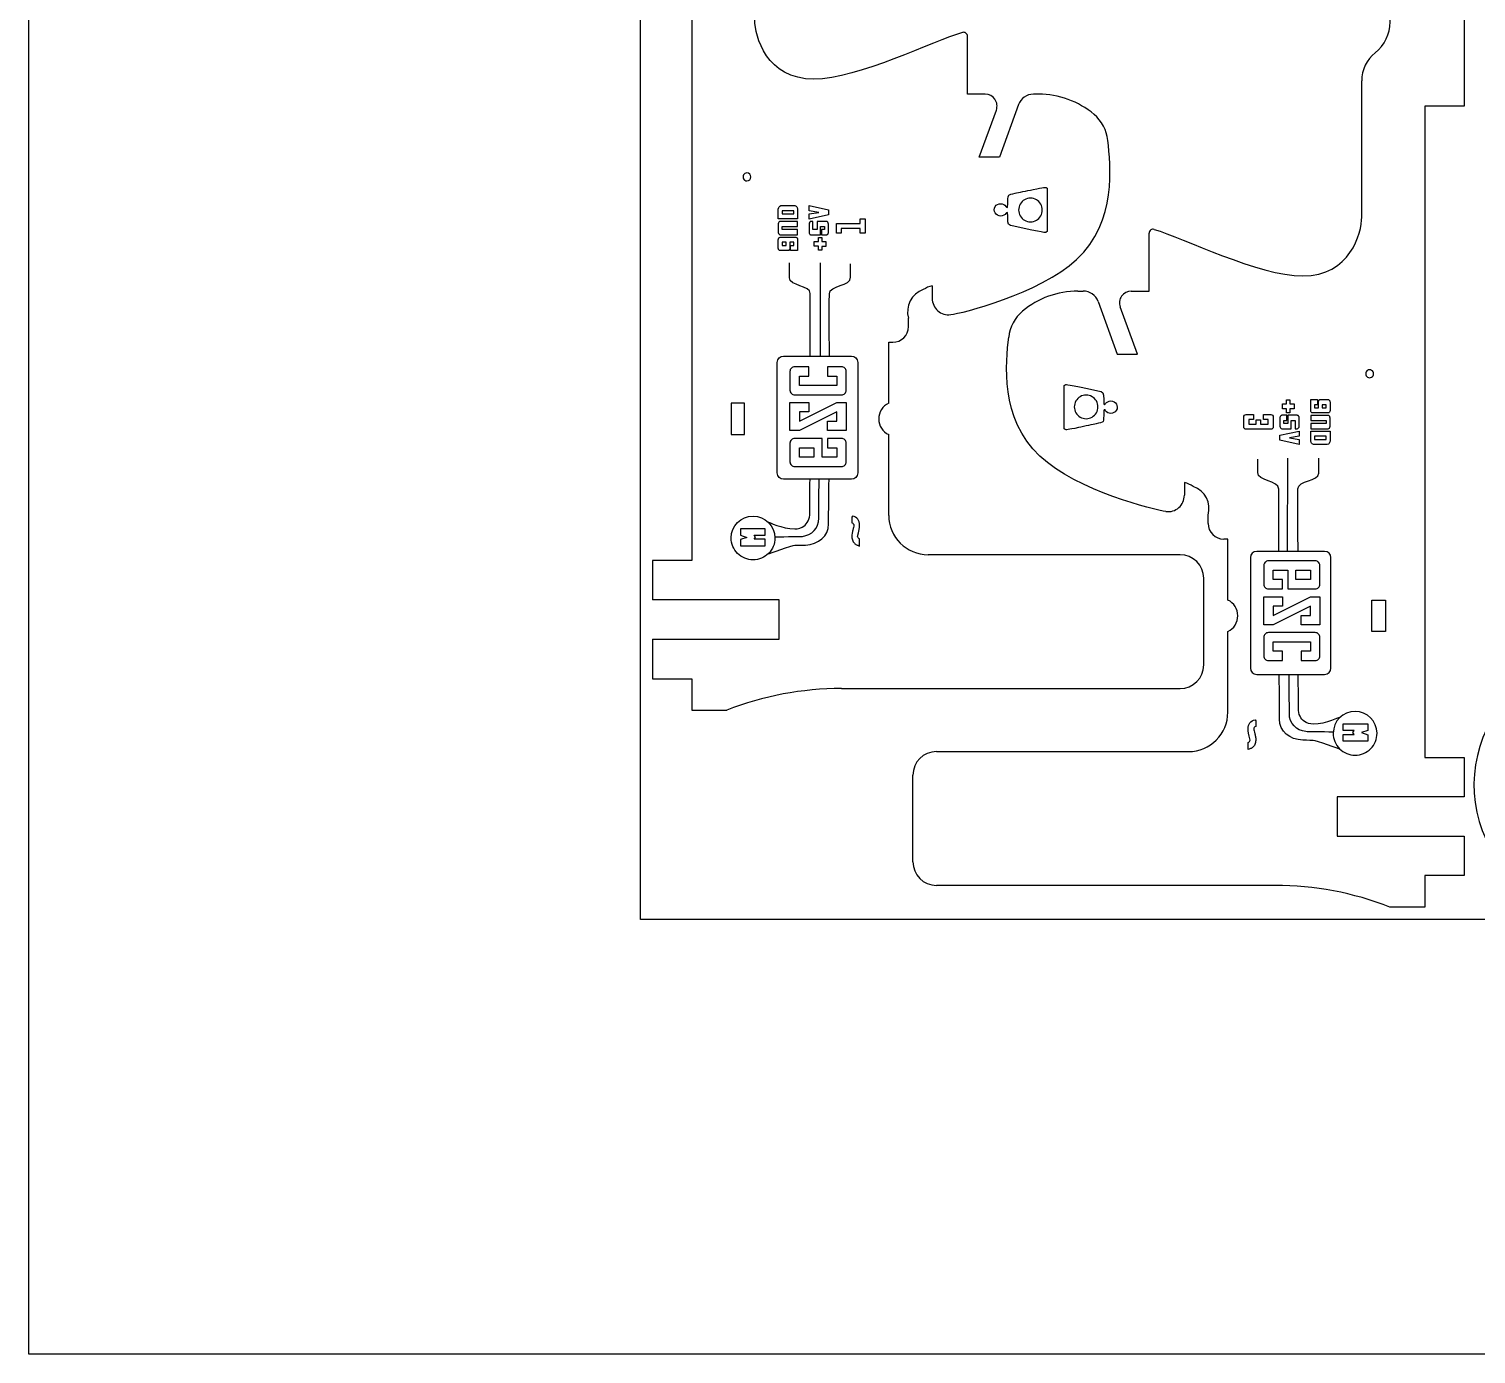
# Model space of a CAD drawing. Extents: x 88 to 1548, y 169 to 1230.
# Drawn here: x 88.1 to 576.4, y 168.7 to 616 of the extents above; entities that cross this region are included whole.
import ezdxf

# ---------------------------------------------------------------- set-up
doc = ezdxf.new("R2010")
doc.units = 0
doc.layers.add('corte', color=7, linetype='CONTINUOUS')
doc.layers.add('Grabado', color=7, linetype='CONTINUOUS')

msp = doc.modelspace()

# ---------------------------------------------------------------- linework, layer by layer
at = {"layer": 'corte', "color": 1}
for points in [[(311.787967, 656.441175), (311.787967, 436.5612)], [(547.418587, 618.40257), (547.418587, 632.50641), (559.1115, 632.50641), (559.1115, 629.848927), (572.398905, 629.848927), (572.398905, 589.986727), (559.1115, 589.986727), (559.1115, 370.106805), (572.398905, 370.106805)], [(404.799795, 593.990325), (404.799795, 613.561875)], [(537.851655, 552.541702), (537.851655, 598.518)], [(410.799795, 593.990325), (404.799795, 593.990325)], [(428.812245, 593.990325), (427.03677, 593.990325)], [(408.75477, 572.730525), (414.545595, 588.6408)], [(422.042295, 590.493225), (415.57722, 572.730525)], [(415.57722, 572.730525), (408.75477, 572.730525)], [(460.099672, 527.535937), (466.099672, 527.535937), (466.099672, 547.107457)], [(392.912295, 529.33755), (392.912295, 525.051)], [(442.087222, 527.535937), (443.862697, 527.535937)], [(448.857172, 524.0388), (455.322248, 506.2761), (462.144697, 506.2761), (456.353873, 522.186352)], [(384.90852, 515.56995), (384.90852, 518.357325)], [(378.22497, 510.255), (379.59357, 510.255)], [(378.22497, 489.71085), (378.22497, 510.255)], [(378.22497, 451.8417), (378.22497, 479.080875)], [(477.987173, 462.883155), (477.987173, 458.596605)], [(485.990948, 449.11551), (485.990948, 451.902937)], [(492.674497, 423.25641), (492.674497, 443.800545), (491.305898, 443.800545)], [(311.787967, 436.5612), (298.500563, 436.5612)], [(298.500563, 436.5612), (298.500563, 423.2742)], [(476.55177, 438.554325), (391.512345, 438.554325)], [(484.524195, 401.3496), (484.524195, 430.5819)], [(298.500563, 409.98675), (341.286, 409.98675), (341.286, 423.2742), (298.500563, 423.2742)], [(541.30638, 412.626487), (541.30638, 423.25641)], [(541.30638, 423.25641), (545.824095, 423.25641)], [(545.824095, 423.25641), (545.824095, 412.626487)], [(492.674497, 385.387312), (492.674497, 412.626487)], [(545.824095, 412.626487), (541.30638, 412.626487)], [(298.500563, 409.98675), (298.500563, 396.699)], [(298.500563, 396.699), (311.787967, 396.699)], [(311.787967, 396.699), (311.787967, 386.0691)], [(362.28012, 393.377175), (476.55177, 393.377175)], [(311.787967, 386.0691), (323.546692, 386.0691)], [(394.347697, 372.099915), (479.387122, 372.099915)], [(572.398905, 370.106805), (572.398905, 356.8194)], [(386.375272, 334.89519), (386.375272, 364.127475)], [(572.398905, 356.8194), (529.613468, 356.8194), (529.613468, 343.532002), (572.398905, 343.532002), (572.398905, 330.244597), (559.1115, 330.244597), (559.1115, 319.614682), (547.352775, 319.614682)], [(508.619348, 326.92275), (394.347697, 326.92275)]]:
    msp.add_lwpolyline(points, dxfattribs=at)
for points in [[(330.39033, 567.415575)], [(426.059595, 558.886875)], [(540.509137, 498.303652)], [(325.075373, 479.080875), (329.593088, 479.080875), (329.593088, 489.71085), (325.075373, 489.71085)], [(444.839872, 484.459995)]]:
    msp.add_lwpolyline(points, close=True, dxfattribs=at)
for points in [[(352.943723, 599.08965), (337.001318, 599.0364), (333.047813, 613.593075), (333.047813, 618.99615)], [(542.423355, 608.02014), (545.580317, 610.541519), (547.418586, 614.362302), (547.418587, 618.40257)], [(403.103745, 614.838825), (393.41952, 612.0531), (367.903395, 599.139375), (352.943723, 599.08965)], [(404.270265, 614.623376), (403.936841, 614.87441), (403.504842, 614.954197), (403.103745, 614.838825)], [(404.799795, 613.561875), (404.799791, 613.979235), (404.60369, 614.372342), (404.270265, 614.623376)], [(542.423355, 608.02014), (539.534062, 605.712539), (537.851655, 602.215706), (537.851655, 598.518)], [(414.065064, 592.290515), (413.319101, 593.355855), (412.100338, 593.99031), (410.799795, 593.990325)], [(414.545595, 588.6408), (414.990386, 589.862918), (414.811028, 591.225175), (414.065064, 592.290515)], [(427.03677, 593.990325), (424.802362, 593.99035), (422.806523, 592.592876), (422.042295, 590.493225)], [(447.506595, 587.19855), (442.271946, 591.597735), (435.64995, 594.003548), (428.812245, 593.990325)], [(452.17257, 578.4147), (451.813075, 581.836301), (450.140444, 584.985084), (447.506595, 587.19855)], [(441.647295, 538.241025), (455.405595, 551.0211), (453.048645, 570.075975), (452.17257, 578.4147)], [(329.236976, 566.752119), (328.998917, 566.340542), (328.998917, 565.833132), (329.236976, 565.421555)], [(330.39033, 567.415575), (329.914866, 567.416704), (329.475035, 567.163696), (329.236976, 566.752119)], [(331.715914, 566.086837), (331.715914, 566.819448), (331.122939, 567.413834), (330.39033, 567.415575)], [(329.236976, 565.421555), (329.475035, 565.009979), (329.914866, 564.75697), (330.39033, 564.7581)], [(330.39033, 564.7581), (331.122939, 564.75984), (331.715914, 565.354226), (331.715914, 566.086837)], [(422.600669, 556.896113), (421.886796, 555.661583), (421.886796, 554.139741), (422.600669, 552.905211)], [(426.059595, 558.886875), (424.633527, 558.889776), (423.314542, 558.130643), (422.600669, 556.896113)], [(429.518521, 556.896113), (428.804648, 558.130643), (427.485663, 558.889776), (426.059595, 558.886875)], [(429.518521, 552.905211), (430.232394, 554.139741), (430.232394, 555.661583), (429.518521, 556.896113)], [(422.600669, 552.905211), (423.314542, 551.670681), (424.633527, 550.911548), (426.059595, 550.91445)], [(426.059595, 550.91445), (427.485663, 550.911548), (428.804648, 551.670681), (429.518521, 552.905211)], [(517.955745, 532.63521), (533.89815, 532.582185), (537.851655, 547.138687), (537.851655, 552.541702)], [(466.629199, 548.168964), (466.295775, 547.917928), (466.099674, 547.524819), (466.099672, 547.107457)], [(467.795723, 548.384415), (467.394624, 548.499788), (466.962624, 548.42), (466.629199, 548.168964)], [(467.795723, 548.384415), (477.479947, 545.598667), (502.996072, 532.684972), (517.955745, 532.63521)], [(399.13587, 519.580875), (402.72897, 520.045875), (428.998545, 526.491675), (441.647295, 538.241025)], [(389.90787, 528.033225), (385.925565, 526.65973), (383.72468, 522.400067), (384.90852, 518.357325)], [(392.912295, 529.33755), (391.836781, 529.098422), (390.816966, 528.655685), (389.90787, 528.033225)], [(442.087222, 527.535937), (435.249514, 527.549152), (428.627517, 525.143329), (423.392872, 520.744132)], [(448.857173, 524.0388), (448.092957, 526.138466), (446.097115, 527.535956), (443.862697, 527.535937)], [(460.099672, 527.535937), (458.799115, 527.53593), (457.580336, 526.901467), (456.834369, 525.836111)], [(392.912295, 525.051), (392.912292, 523.464749), (393.595214, 521.955283), (394.786662, 520.908076)], [(456.834369, 525.836111), (456.088403, 524.770754), (455.909057, 523.408477), (456.353872, 522.186352)], [(394.786662, 520.908076), (395.97811, 519.860869), (397.562736, 519.377306), (399.13587, 519.580875)], [(423.392872, 520.744132), (420.759025, 518.530668), (419.086394, 515.381889), (418.726897, 511.96029)], [(379.59357, 510.255), (382.528933, 510.255005), (384.908514, 512.634586), (384.90852, 515.56995)], [(429.252173, 471.786637), (415.493873, 484.56669), (417.850822, 503.621542), (418.726898, 511.96029)], [(539.358414, 500.296764), (539.121057, 499.88565), (539.121057, 499.379137), (539.358414, 498.968023)], [(540.509137, 500.961135), (540.034424, 500.961135), (539.595771, 500.707878), (539.358414, 500.296764)], [(539.358414, 498.968023), (539.595771, 498.556909), (540.034424, 498.303652), (540.509137, 498.303652)], [(541.659861, 500.296764), (541.422504, 500.707878), (540.983851, 500.961135), (540.509137, 500.961135)], [(540.509137, 498.303652), (540.983851, 498.303652), (541.422504, 498.556909), (541.659861, 498.968023)], [(541.659861, 498.968023), (541.897218, 499.379137), (541.897218, 499.88565), (541.659861, 500.296764)], [(378.22497, 489.71085), (376.177572, 488.732446), (374.874188, 486.665028), (374.874188, 484.395862)], [(441.385666, 490.440031), (440.673053, 489.206331), (440.673053, 487.686098), (441.385666, 486.452398)], [(444.839872, 492.432435), (443.415151, 492.433309), (442.09828, 491.673731), (441.385666, 490.440031)], [(448.294079, 490.440031), (447.581465, 491.673731), (446.264594, 492.433309), (444.839872, 492.432435)], [(448.294079, 486.452398), (449.006692, 487.686098), (449.006692, 489.206331), (448.294079, 490.440031)], [(374.874188, 484.395862), (374.874188, 482.126697), (376.177572, 480.059278), (378.22497, 479.080875)], [(441.385666, 486.452398), (442.09828, 485.218699), (443.415151, 484.459121), (444.839872, 484.459995)], [(444.839872, 484.459995), (446.264594, 484.459121), (447.581465, 485.218699), (448.294079, 486.452398)], [(471.763598, 453.126487), (468.170498, 453.591427), (441.900922, 460.03728), (429.252173, 471.786637)], [(480.991598, 461.57877), (480.082507, 462.201251), (479.06269, 462.644009), (477.987173, 462.883155)], [(485.990948, 451.902937), (487.174746, 455.945658), (484.973869, 460.205276), (480.991598, 461.57877)], [(471.763598, 453.126487), (473.33673, 452.922918), (474.921355, 453.406481), (476.112802, 454.453686)], [(476.112802, 454.453686), (477.30425, 455.500891), (477.987173, 457.010356), (477.987173, 458.596605)], [(378.22497, 451.8417), (378.224984, 444.503291), (384.173936, 438.554339), (391.512345, 438.554325)], [(485.990948, 449.11551), (485.990945, 446.18014), (488.370528, 443.80055), (491.305898, 443.800545)], [(484.524195, 430.5819), (484.524186, 434.984945), (480.954815, 438.554316), (476.55177, 438.554325)], [(496.025224, 417.941448), (496.025224, 420.210592), (494.721865, 422.277994), (492.674497, 423.25641)], [(492.674497, 412.626487), (494.721865, 413.604902), (496.025224, 415.672305), (496.025224, 417.941448)], [(476.55177, 393.377175), (480.954815, 393.377183), (484.524186, 396.946555), (484.524195, 401.3496)], [(362.28012, 393.377175), (349.026281, 393.377177), (335.88933, 390.898547), (323.546692, 386.0691)], [(587.380411, 390.575232), (575.310079, 377.537538), (572.31166, 358.499799), (579.790225, 342.383179)], [(479.387122, 372.099915), (486.72554, 372.099929), (492.674495, 378.048895), (492.674497, 385.387312)], [(394.347697, 372.099915), (389.944646, 372.099906), (386.375273, 368.530526), (386.375272, 364.127475)], [(386.375272, 334.89519), (386.375273, 330.492139), (389.944646, 326.922758), (394.347697, 326.92275)], [(547.352775, 319.614682), (535.010137, 324.444127), (521.873186, 326.922754), (508.619347, 326.92275)]]:
    msp.add_open_spline(points, degree=3, dxfattribs=at)
at = {"layer": 'Grabado', "color": 2}
for points in [[(88.09096, 1229.953241), (1547.94766, 1229.953241), (1547.94766, 168.718616), (88.09096, 168.718616)], [(294.476386, 1112.399637), (1091.43413, 1112.399637), (1091.43413, 315.441893), (294.476386, 315.441893)]]:
    msp.add_lwpolyline(points, close=True, dxfattribs=at)
at = {"layer": 'Grabado', "color": 5}
for points in [[(431.392045, 562.463141), (431.743608, 562.232516), (431.743608, 547.657203), (431.392045, 547.426578)], [(347.484115, 555.164418), (347.484115, 551.883056), (340.961538, 551.883056), (340.961538, 555.244698)], [(341.8747, 556.378623), (346.57096, 556.378623)], [(340.961538, 550.204713), (340.961538, 547.425093), (340.961538, 547.425123)], [(341.613798, 546.552071), (347.484115, 546.552071), (347.484115, 548.308151), (342.26605, 548.308151), (342.26605, 549.341726), (347.484115, 549.341726), (347.484115, 551.067701), (341.613798, 551.067701)], [(351.361608, 550.185146), (351.361608, 547.405526)], [(352.66612, 551.048133), (352.013868, 551.048133)], [(352.013868, 546.532541), (355.21495, 546.532541), (355.21495, 549.322196), (356.579673, 549.322196), (356.579673, 548.278586), (355.536063, 548.278586), (355.536063, 546.532541), (357.231933, 546.532541)], [(357.23194, 551.048133), (354.040893, 551.048133), (354.040893, 548.278548), (352.666128, 548.278548), (352.666128, 551.048133), (352.66612, 551.048133)], [(357.884193, 547.405526), (357.884193, 550.185146)], [(340.96153, 542.094168), (340.96153, 544.873788)], [(341.61379, 545.736776), (346.831855, 545.736776), (346.831863, 545.736776)], [(347.484115, 544.873788), (347.484115, 541.221146), (345.135993, 541.221146), (345.135993, 542.967191), (346.179603, 542.967191), (346.179603, 544.010801), (344.875083, 544.010801), (344.875083, 542.094168)], [(344.222823, 541.221116), (341.61379, 541.221116)], [(355.238564, 505.736538), (355.172264, 537.044403), (355.172264, 537.044403)], [(340.636311, 466.159977), (340.636311, 503.487233)], [(342.74815, 505.596138), (365.656363, 505.596138)], [(367.765268, 503.487233), (367.765268, 466.159977)], [(344.901828, 500.415093), (344.901828, 494.112281)], [(351.229953, 501.996656), (346.47214, 501.996656)], [(362.288703, 501.996656), (357.531828, 501.996656), (357.531828, 498.843843), (360.69214, 498.843843), (360.69214, 495.683531), (348.072453, 495.683531), (348.072453, 498.843843), (351.229953, 498.843843), (351.229953, 501.996656)], [(363.863703, 494.112281), (363.863703, 500.415093)], [(437.808295, 480.842516), (437.456733, 481.073141), (437.456733, 495.648453), (437.808295, 495.879078)], [(346.47214, 492.534468), (362.288703, 492.534468)], [(520.622898, 487.266168), (520.622898, 490.918811), (522.97102, 490.918811), (522.97102, 489.172766), (521.92741, 489.172766), (521.92741, 488.129156), (523.23193, 488.129156), (523.23193, 490.045788)], [(523.88419, 490.918841), (526.493223, 490.918841)], [(527.145483, 490.045788), (527.145483, 487.266168)], [(498.044575, 481.745073), (498.044575, 485.045133)], [(498.86959, 485.870148), (501.358383, 485.870148), (501.358383, 484.220118), (499.708353, 484.220118), (499.708353, 482.570088), (502.279653, 482.570088), (502.279653, 484.055118), (503.73718, 484.055118), (503.73718, 482.570088), (506.30848, 482.570088), (506.30848, 484.220118), (504.65845, 484.220118), (504.65845, 485.870148)], [(504.65845, 485.870148), (507.147243, 485.870148)], [(507.972265, 485.045133), (507.972265, 481.745073)], [(510.22282, 484.734431), (510.22282, 481.954811)], [(510.875073, 481.091823), (514.06612, 481.091823), (514.06612, 483.861408), (515.440885, 483.861408), (515.440885, 481.091823), (515.440893, 481.091823)], [(516.093145, 485.607416), (512.892063, 485.607416), (512.892063, 482.817761), (511.52734, 482.817761), (511.52734, 483.861371), (512.57095, 483.861371), (512.57095, 485.607416), (510.87508, 485.607416)], [(516.745405, 481.954811), (516.745405, 484.734431)], [(526.493215, 485.587886), (520.622898, 485.587886), (520.622898, 483.831806), (525.840963, 483.831806), (525.840963, 482.798231), (520.622898, 482.798231), (520.622898, 481.072256), (526.493215, 481.072256)], [(526.493223, 486.403181), (521.275158, 486.403181), (521.27515, 486.403181)], [(527.145475, 481.935243), (527.145475, 484.714863), (527.145475, 484.714833)], [(507.147243, 480.920058), (498.86959, 480.920058)], [(515.440893, 481.091823), (516.093145, 481.091823)], [(520.622898, 476.975538), (520.622898, 480.256901), (527.145475, 480.256901), (527.145475, 476.895258)], [(344.901828, 476.208843), (344.901828, 469.898531)], [(351.229953, 477.786656), (346.47214, 477.786656)], [(362.288703, 477.786656), (357.531828, 477.786656), (357.531828, 474.630093), (360.69214, 474.630093), (360.69214, 471.477281), (355.785265, 471.477281), (355.785265, 477.786656), (351.229953, 477.786656)], [(363.863703, 469.898531), (363.863703, 476.208843)], [(526.232313, 475.761333), (521.536053, 475.761333)], [(512.83435, 439.830198), (512.90065, 471.138063), (512.90065, 471.138063)], [(365.656363, 464.048137), (342.74815, 464.048137)], [(346.47214, 468.316968), (362.288703, 468.316968)], [(525.324764, 439.689776), (502.416552, 439.689776)], [(500.307647, 437.58087), (500.307647, 400.253614)], [(504.788117, 434.883851), (504.788117, 428.573538)], [(522.17968, 436.465413), (506.363117, 436.465413)], [(523.749992, 428.573538), (523.749992, 434.883851)], [(527.436604, 400.253614), (527.436604, 437.58087)], [(506.363117, 426.995726), (511.119992, 426.995726), (511.119992, 430.152288), (507.95968, 430.152288), (507.95968, 433.305101), (512.866555, 433.305101), (512.866555, 426.995726), (517.421867, 426.995726)], [(517.421867, 426.995726), (522.17968, 426.995726)], [(504.788117, 410.670101), (504.788117, 404.367288)], [(522.17968, 412.247913), (506.363117, 412.247913)], [(523.749992, 404.367288), (523.749992, 410.670101)], [(506.363117, 402.785726), (511.119992, 402.785726), (511.119992, 405.938538), (507.95968, 405.938538), (507.95968, 409.098851), (520.579367, 409.098851), (520.579367, 405.938538), (517.421867, 405.938538), (517.421867, 402.785726)], [(517.421867, 402.785726), (522.17968, 402.785726)], [(502.416552, 398.141775), (525.324764, 398.141775)], [(501.86536, 382.855346), (502.10812, 382.491198), (502.108075, 382.491236)], [(502.108075, 382.491236), (502.108075, 380.609801)], [(499.478162, 372.760346), (499.478162, 375.187998)], [(500.489665, 373.185183), (500.509915, 373.185183)], [(501.217937, 373.690983), (501.238187, 373.731408)]]:
    msp.add_lwpolyline(points, dxfattribs=at)
for points in [[(346.179603, 553.629101), (346.179603, 554.672718), (342.276085, 554.672718), (342.276085, 553.629101)], [(351.361608, 551.833353), (351.361608, 553.589433), (354.612865, 554.121273), (351.361608, 554.673183), (351.361608, 556.419228), (357.884185, 554.974226), (357.884185, 553.288391)], [(362.215459, 547.106253), (360.594647, 547.106253), (360.594647, 550.321091), (368.64513, 550.321091), (368.64513, 551.928506), (370.265943, 551.928506), (370.265943, 547.106253), (368.64513, 547.106253), (368.64513, 548.713668), (362.215459, 548.713668)], [(343.57057, 542.967191), (343.57057, 544.010801), (342.276085, 544.010801), (342.276085, 542.967191)], [(355.676545, 544.321878), (357.011163, 544.321878), (357.011163, 542.626008), (355.676545, 542.626008), (355.676545, 541.301418), (354.572725, 541.301418), (354.572725, 542.676183), (353.057478, 542.676183), (353.057478, 544.321878), (354.572725, 544.321878), (354.572725, 545.666531), (355.676545, 545.666531)], [(344.721633, 537.044403)], [(365.324309, 536.745813)], [(344.901828, 480.423843), (344.901828, 489.889781), (351.229953, 489.889781), (351.229953, 486.736968), (348.072453, 486.736968), (348.072453, 483.584156), (360.69214, 489.889781), (363.863703, 489.889781), (363.863703, 480.423843), (357.531828, 480.423843), (357.531828, 483.584156), (360.69214, 483.584156), (360.69214, 486.736968), (348.072453, 480.423843)], [(512.430468, 487.818078), (511.09585, 487.818078), (511.09585, 489.513948), (512.430468, 489.513948), (512.430468, 490.838538), (513.534288, 490.838538), (513.534288, 489.463773), (515.049535, 489.463773), (515.049535, 487.818078), (513.534288, 487.818078), (513.534288, 486.473426), (512.430468, 486.473426)], [(524.536443, 489.172766), (524.536443, 488.129156), (525.830928, 488.129156), (525.830928, 489.172766)], [(516.745405, 480.306603), (516.745405, 478.550523), (513.494148, 478.018683), (516.745405, 477.466773), (516.745405, 475.720728), (510.222828, 477.165731), (510.222828, 478.851566)], [(352.998078, 474.630093), (352.998078, 471.477281), (348.072453, 471.477281), (348.072453, 474.630093)], [(521.92741, 478.510856), (521.92741, 477.467238), (525.830928, 477.467238), (525.830928, 478.510856)], [(523.351285, 471.138063)], [(365.656363, 464.048137)], [(332.452894, 451.583418)], [(328.158603, 445.123769), (330.297543, 444.415086), (328.158603, 443.706402), (328.158603, 441.515927), (336.53395, 441.515927), (336.53395, 443.757943), (332.771493, 443.757943), (333.261123, 444.415086), (332.771493, 445.097999), (336.53395, 445.097999), (336.53395, 447.314245), (328.158603, 447.314245)], [(515.653742, 430.152288), (515.653742, 433.305101), (520.579367, 433.305101), (520.579367, 430.152288)], [(523.749992, 424.358538), (523.749992, 414.892601), (517.421867, 414.892601), (517.421867, 418.045413), (520.579367, 418.045413), (520.579367, 421.198226), (507.95968, 414.892601), (504.788117, 414.892601), (504.788117, 424.358538), (511.119992, 424.358538), (511.119992, 421.198226), (507.95968, 421.198226), (507.95968, 418.045413), (520.579367, 424.358538)], [(502.416552, 398.141775)], [(539.914315, 379.217451), (537.775375, 378.508768), (539.914315, 377.800085), (539.914315, 375.609609), (531.538967, 375.609609), (531.538967, 377.851626), (535.301425, 377.851626), (534.811795, 378.508768), (535.301425, 379.191681), (531.538967, 379.191681), (531.538967, 381.407928), (539.914315, 381.407928)], [(535.620017, 385.677093)]]:
    msp.add_lwpolyline(points, close=True, dxfattribs=at)
at = {"layer": 'Grabado', "color": 7}
for points in [[(366.020103, 451.574231), (365.777338, 451.210083), (365.777332, 451.210113)], [(365.777332, 451.210113), (365.777332, 449.328686)], [(366.667471, 442.409868), (366.647244, 442.450293)], [(367.395771, 441.904076), (367.375543, 441.904076)], [(368.407297, 441.479231), (368.407297, 443.906891)]]:
    msp.add_lwpolyline(points, dxfattribs=at)
at = {"layer": 'Grabado', "color": 5}
for points in [[(420.918295, 560.574078), (421.995483, 560.797203), (424.716108, 561.364391), (426.95767, 561.836891)], [(426.95767, 561.836891), (430.656108, 562.613141), (431.070483, 562.672203), (431.392045, 562.463141)], [(414.172983, 556.090953), (414.92767, 557.325641), (417.124233, 557.350953), (417.772983, 556.131266)], [(418.164858, 555.809703), (418.33642, 555.809703), (418.391733, 556.230641), (418.432045, 557.764391)], [(418.432045, 557.764391), (418.472358, 559.244703), (418.541733, 559.775328), (418.721733, 559.947828)], [(418.721733, 559.947828), (418.852983, 560.071578), (419.838295, 560.353766), (420.918295, 560.574078)], [(340.961538, 555.244698), (341.035123, 555.652773), (341.13547, 555.917021), (341.26258, 556.037441)], [(341.26258, 556.037441), (341.389685, 556.177926), (341.593725, 556.291653), (341.8747, 556.378623)], [(346.57096, 556.378623), (346.89876, 556.231443), (347.102798, 556.100991), (347.183073, 555.987266)], [(347.183073, 555.987266), (347.270043, 555.880231), (347.37039, 555.605948), (347.484115, 555.164418)], [(416.051733, 552.828453), (414.355795, 552.828453), (413.301108, 554.655641), (414.172983, 556.090953)], [(417.772983, 553.762203), (417.523608, 553.285953), (416.677983, 552.828453), (416.051733, 552.828453)], [(417.772983, 556.131266), (417.87142, 555.952203), (418.04392, 555.809703), (418.164858, 555.809703)], [(418.179858, 554.084703), (418.05142, 554.084703), (417.87142, 553.937516), (417.772983, 553.762203)], [(418.414233, 552.319391), (418.402983, 553.762203), (418.36642, 554.084703), (418.179858, 554.084703)], [(420.453295, 549.422516), (418.420795, 549.850953), (418.414233, 549.858453), (418.414233, 552.319391)], [(341.16223, 550.816833), (341.028435, 550.649588), (340.961538, 550.445548), (340.961538, 550.204713)], [(340.961538, 547.425123), (340.961538, 547.304708), (340.978263, 547.190981), (341.011713, 547.083941)], [(341.011713, 547.083941), (341.045163, 546.983596), (341.09199, 546.893283), (341.152195, 546.813003)], [(341.613798, 551.067701), (341.439863, 551.067701), (341.28934, 550.984078), (341.16223, 550.816833)], [(351.5623, 550.797266), (351.428505, 550.630021), (351.361608, 550.425981), (351.361608, 550.185146)], [(351.361608, 547.405526), (351.361608, 547.285106), (351.378333, 547.171378), (351.411783, 547.064343)], [(351.411783, 547.064343), (351.445233, 546.963993), (351.49206, 546.873681), (351.552265, 546.793406)], [(352.013868, 551.048133), (351.839933, 551.048133), (351.68941, 550.964511), (351.5623, 550.797266)], [(357.693535, 550.797266), (357.55974, 550.964511), (357.405875, 551.048133), (357.23194, 551.048133)], [(357.693528, 546.793406), (357.753738, 546.873681), (357.800568, 546.963993), (357.834018, 547.064343)], [(357.884193, 550.185146), (357.884193, 550.425981), (357.82064, 550.630021), (357.693535, 550.797266)], [(357.834018, 547.064343), (357.867468, 547.171378), (357.884193, 547.285106), (357.884193, 547.405526)], [(431.392045, 547.426578), (431.01892, 547.184703), (430.956108, 547.199703), (420.453295, 549.422516)], [(340.96153, 544.873788), (340.96153, 545.114623), (341.028428, 545.318663), (341.162223, 545.485908)], [(341.011705, 541.752986), (340.978255, 541.860021), (340.96153, 541.973748), (340.96153, 542.094168)], [(341.152195, 546.813003), (341.212405, 546.732723), (341.282648, 546.669171), (341.362923, 546.622346)], [(341.162223, 545.485908), (341.289333, 545.653153), (341.439855, 545.736776), (341.61379, 545.736776)], [(341.362923, 546.622346), (341.443203, 546.575496), (341.526828, 546.552071), (341.613798, 546.552071)], [(344.875083, 542.094168), (344.875083, 541.973748), (344.858358, 541.860021), (344.824908, 541.752986)], [(346.831863, 545.736776), (347.005798, 545.736776), (347.159663, 545.653153), (347.293458, 545.485908)], [(347.293458, 545.485908), (347.420563, 545.318663), (347.484115, 545.114623), (347.484115, 544.873788)], [(351.552265, 546.793406), (351.612475, 546.713126), (351.68272, 546.649571), (351.763, 546.602741)], [(351.763, 546.602741), (351.843275, 546.555941), (351.926898, 546.532541), (352.013868, 546.532541)], [(357.231933, 546.532541), (357.318898, 546.532541), (357.40252, 546.555941), (357.4828, 546.602741)], [(357.4828, 546.602741), (357.563075, 546.649591), (357.633318, 546.713146), (357.693528, 546.793406)], [(341.152188, 541.482048), (341.091983, 541.562323), (341.045155, 541.652636), (341.011705, 541.752986)], [(341.362915, 541.291391), (341.28264, 541.338191), (341.212398, 541.401743), (341.152188, 541.482048)], [(341.61379, 541.221116), (341.52682, 541.221116), (341.443195, 541.244541), (341.362915, 541.291391)], [(344.47369, 541.291391), (344.39341, 541.244541), (344.309788, 541.221116), (344.222823, 541.221116)], [(344.684418, 541.482048), (344.624208, 541.401768), (344.553965, 541.338216), (344.47369, 541.291391)], [(344.824908, 541.752986), (344.791458, 541.652636), (344.744628, 541.562323), (344.684418, 541.482048)], [(344.721633, 532.030608), (344.729133, 533.715303), (344.721633, 537.044403), (344.721633, 537.044403)], [(365.324309, 532.218108), (365.232479, 533.763768), (365.324309, 536.745813), (365.324309, 536.745813)], [(351.752887, 526.686851), (351.756637, 529.630661), (344.708785, 529.086821), (344.721633, 532.030608)], [(358.199309, 526.593108), (358.237034, 529.618803), (365.503769, 529.197506), (365.324309, 532.218108)], [(351.725437, 505.620041), (351.725437, 505.620041), (351.745837, 521.039028), (351.752887, 526.686851)], [(358.199309, 505.723908), (358.199309, 505.723908), (358.154159, 522.969146), (358.199309, 526.593108)], [(340.636311, 503.487233), (340.636311, 504.653549), (341.5789, 505.596138), (342.74815, 505.596138)], [(365.656363, 505.596138), (366.825613, 505.596138), (367.765268, 504.653549), (367.765268, 503.487233)], [(345.366828, 501.531656), (345.055578, 501.227906), (344.901828, 500.857593), (344.901828, 500.415093)], [(346.47214, 501.996656), (346.039953, 501.996656), (345.670578, 501.842906), (345.366828, 501.531656)], [(363.417453, 501.531656), (363.106203, 501.842906), (362.72464, 501.996656), (362.288703, 501.996656)], [(363.863703, 500.415093), (363.863703, 500.857593), (363.713703, 501.227906), (363.417453, 501.531656)], [(344.901828, 494.112281), (344.901828, 493.683843), (345.055578, 493.314468), (345.366828, 493.003218)], [(363.417453, 493.003218), (363.713703, 493.314468), (363.863703, 493.683843), (363.863703, 494.112281)], [(437.808295, 495.879078), (438.178608, 496.120953), (438.244233, 496.105953), (448.747045, 493.883141)], [(448.747045, 493.883141), (450.779545, 493.454703), (450.787045, 493.447203), (450.787045, 490.986266)], [(345.366828, 493.003218), (345.670578, 492.691968), (346.039953, 492.534468), (346.47214, 492.534468)], [(362.288703, 492.534468), (362.72464, 492.534468), (363.106203, 492.691968), (363.417453, 493.003218)], [(450.787045, 490.986266), (450.794545, 489.543453), (450.831108, 489.220953), (451.02142, 489.220953)], [(451.02142, 489.220953), (451.146108, 489.220953), (451.32892, 489.367203), (451.423608, 489.543453)], [(451.423608, 489.543453), (451.676733, 490.019703), (452.518608, 490.477203), (453.144858, 490.477203)], [(453.144858, 490.477203), (454.844545, 490.477203), (455.899233, 488.650016), (455.023608, 487.214703)], [(523.23193, 490.045788), (523.23193, 490.166208), (523.248655, 490.279936), (523.282105, 490.386971)], [(523.282105, 490.386971), (523.315555, 490.487321), (523.362385, 490.577633), (523.422595, 490.657908)], [(523.422595, 490.657908), (523.482805, 490.738188), (523.553048, 490.801741), (523.633323, 490.848566)], [(523.633323, 490.848566), (523.713603, 490.895416), (523.797225, 490.918841), (523.88419, 490.918841)], [(526.493223, 490.918841), (526.580193, 490.918841), (526.663818, 490.895416), (526.744098, 490.848566)], [(526.744098, 490.848566), (526.824373, 490.801766), (526.894615, 490.738213), (526.954825, 490.657908)], [(526.954825, 490.657908), (527.01503, 490.577633), (527.061858, 490.487321), (527.095308, 490.386971)], [(527.095308, 490.386971), (527.128758, 490.279936), (527.145483, 490.166208), (527.145483, 490.045788)], [(450.764545, 485.540328), (450.724233, 484.060953), (450.654858, 483.530328), (450.475795, 483.357828)], [(451.031733, 487.495953), (450.86392, 487.495953), (450.804858, 487.075016), (450.764545, 485.540328)], [(451.423608, 487.174391), (451.32892, 487.353453), (451.15267, 487.495953), (451.031733, 487.495953)], [(455.023608, 487.214703), (454.269858, 485.980016), (452.076108, 485.954703), (451.423608, 487.174391)], [(498.044575, 485.045133), (498.044575, 485.274311), (498.122493, 485.471396), (498.278328, 485.636396)], [(498.278328, 485.636396), (498.443328, 485.792231), (498.640413, 485.870156), (498.86959, 485.870148)], [(507.147243, 485.870148), (507.376405, 485.870156), (507.568908, 485.792231), (507.724758, 485.636396)], [(507.724758, 485.636396), (507.88975, 485.471396), (507.97225, 485.274311), (507.972265, 485.045133)], [(510.272995, 485.075613), (510.239545, 484.968578), (510.22282, 484.854851), (510.22282, 484.734431)], [(510.413485, 485.346551), (510.353275, 485.266276), (510.306445, 485.175963), (510.272995, 485.075613)], [(510.624213, 485.537216), (510.543938, 485.490366), (510.473695, 485.426811), (510.413485, 485.346551)], [(510.87508, 485.607416), (510.788115, 485.607416), (510.704493, 485.584016), (510.624213, 485.537216)], [(516.344013, 485.537216), (516.263738, 485.584016), (516.180115, 485.607416), (516.093145, 485.607416)], [(516.554748, 485.346551), (516.494538, 485.426831), (516.424293, 485.490386), (516.344013, 485.537216)], [(516.69523, 485.075613), (516.66178, 485.175963), (516.614953, 485.266276), (516.554748, 485.346551)], [(516.745405, 484.734431), (516.745405, 484.854851), (516.72868, 484.968578), (516.69523, 485.075613)], [(520.813555, 486.654048), (520.68645, 486.821293), (520.622898, 487.025333), (520.622898, 487.266168)], [(521.27515, 486.403181), (521.101215, 486.403181), (520.94735, 486.486803), (520.813555, 486.654048)], [(526.74409, 485.517611), (526.66381, 485.564461), (526.580185, 485.587886), (526.493215, 485.587886)], [(526.94479, 486.654048), (526.81768, 486.486803), (526.667158, 486.403181), (526.493223, 486.403181)], [(526.954818, 485.326953), (526.894608, 485.407233), (526.824365, 485.470786), (526.74409, 485.517611)], [(527.145483, 487.266168), (527.145483, 487.025333), (527.078585, 486.821293), (526.94479, 486.654048)], [(527.0953, 485.056016), (527.06185, 485.156361), (527.015023, 485.246673), (526.954818, 485.326953)], [(527.145475, 484.714833), (527.145475, 484.835248), (527.12875, 484.948976), (527.0953, 485.056016)], [(442.239858, 481.468766), (438.540483, 480.692516), (438.130795, 480.633453), (437.808295, 480.842516)], [(448.282045, 482.731578), (447.202045, 482.508453), (444.484233, 481.941266), (442.239858, 481.468766)], [(450.475795, 483.357828), (450.347358, 483.233141), (449.358295, 482.951891), (448.282045, 482.731578)], [(498.278328, 481.167558), (498.122493, 481.323401), (498.044575, 481.515903), (498.044575, 481.745073)], [(498.86959, 480.920058), (498.640413, 480.920066), (498.443328, 481.002566), (498.278328, 481.167558)], [(507.724758, 481.167558), (507.568908, 481.002566), (507.376405, 480.920066), (507.147243, 480.920058)], [(507.972265, 481.745073), (507.97225, 481.515903), (507.88975, 481.323401), (507.724758, 481.167558)], [(510.22282, 481.954811), (510.22282, 481.713976), (510.286373, 481.509936), (510.413478, 481.342691)], [(510.413478, 481.342691), (510.547273, 481.175446), (510.701138, 481.091823), (510.875073, 481.091823)], [(516.093145, 481.091823), (516.26708, 481.091823), (516.417603, 481.175446), (516.544713, 481.342691)], [(516.544713, 481.342691), (516.678508, 481.509936), (516.745405, 481.713976), (516.745405, 481.954811)], [(526.493215, 481.072256), (526.66715, 481.072256), (526.817673, 481.155878), (526.944783, 481.323123)], [(526.944783, 481.323123), (527.078578, 481.490368), (527.145475, 481.694408), (527.145475, 481.935243)], [(345.366828, 477.317906), (345.055578, 477.017906), (344.901828, 476.643843), (344.901828, 476.208843)], [(346.47214, 477.786656), (346.039953, 477.786656), (345.670578, 477.629156), (345.366828, 477.317906)], [(363.417453, 477.317906), (363.106203, 477.629156), (362.72464, 477.786656), (362.288703, 477.786656)], [(363.863703, 476.208843), (363.863703, 476.643843), (363.713703, 477.017906), (363.417453, 477.317906)], [(520.92394, 476.152691), (520.83697, 476.259726), (520.736623, 476.534008), (520.622898, 476.975538)], [(521.536053, 475.761333), (521.208253, 475.908513), (521.004215, 476.038966), (520.92394, 476.152691)], [(526.844433, 476.102516), (526.717328, 475.962031), (526.513288, 475.848303), (526.232313, 475.761333)], [(527.145475, 476.895258), (527.07189, 476.487183), (526.971543, 476.222936), (526.844433, 476.102516)], [(344.901828, 469.898531), (344.901828, 469.466343), (345.055578, 469.096968), (345.366828, 468.785718)], [(363.417453, 468.785718), (363.713703, 469.096968), (363.863703, 469.466343), (363.863703, 469.898531)], [(502.748605, 466.311768), (502.840435, 467.857428), (502.748605, 470.839473), (502.748605, 470.839473)], [(523.351285, 466.124268), (523.343785, 467.808963), (523.351285, 471.138063), (523.351285, 471.138063)], [(342.74815, 464.048137), (341.5789, 464.048137), (340.636311, 464.993661), (340.636311, 466.159977)], [(345.366828, 468.785718), (345.670578, 468.474468), (346.039953, 468.316968), (346.47214, 468.316968)], [(362.288703, 468.316968), (362.72464, 468.316968), (363.106203, 468.474468), (363.417453, 468.785718)], [(367.765268, 466.159977), (367.765268, 464.993661), (366.825613, 464.048137), (365.656363, 464.048137)], [(509.873605, 460.686768), (509.83588, 463.712463), (502.569145, 463.291166), (502.748605, 466.311768)], [(516.320027, 460.780511), (516.316277, 463.724321), (523.364132, 463.180481), (523.351285, 466.124268)], [(351.593842, 452.590428), (351.578842, 458.914211), (351.668092, 463.807488), (351.668092, 463.807488)], [(354.651224, 450.879746), (354.631649, 458.161143), (354.748034, 463.795398), (354.748034, 463.795398)], [(357.959962, 448.947768), (357.935062, 457.310568), (358.082977, 463.781598), (358.082977, 463.781598)], [(509.873605, 439.817568), (509.873605, 439.817568), (509.918755, 457.062806), (509.873605, 460.686768)], [(516.347477, 439.713701), (516.347477, 439.713701), (516.327077, 455.132688), (516.320027, 460.780511)], [(325.063186, 444.193713), (325.063188, 448.274935), (328.371672, 451.583418), (332.452894, 451.583418)], [(332.452894, 451.583418), (336.534117, 451.583419), (339.842602, 448.274936), (339.842604, 444.193713)], [(337.40821, 449.626721), (337.6864, 449.627231), (342.225025, 447.302673), (346.500453, 447.246221)], [(349.085542, 444.739983), (352.276702, 445.177226), (354.660584, 447.399896), (354.651224, 450.879746)], [(349.570244, 448.174038), (350.808547, 449.086541), (351.598567, 450.602223), (351.593842, 452.590428)], [(339.762663, 444.594341), (340.16197, 444.594993), (348.706363, 444.688031), (349.085542, 444.739983)], [(346.500453, 447.246221), (347.612991, 447.231521), (348.905662, 447.684303), (349.570244, 448.174038)], [(350.092379, 441.824823), (354.540044, 442.075593), (357.972629, 444.693731), (357.959962, 448.947768)], [(327.22758, 438.968398), (325.841741, 440.354238), (325.063185, 442.23384), (325.063186, 444.193713)], [(337.582225, 438.832473), (337.669195, 438.832608), (345.699663, 441.749148), (346.57609, 441.762648)], [(339.842604, 444.193713), (339.842605, 442.23384), (339.064049, 440.354238), (337.678209, 438.968398)], [(346.57609, 441.762648), (348.041571, 441.785223), (349.950074, 441.816798), (350.092379, 441.824823)], [(502.416552, 439.689776), (501.247301, 439.689776), (500.307647, 438.747187), (500.307647, 437.58087)], [(527.436604, 437.58087), (527.436604, 438.747187), (526.494015, 439.689776), (525.324764, 439.689776)], [(332.452894, 436.804001), (330.493021, 436.804001), (328.613419, 437.582558), (327.22758, 438.968398)], [(337.678209, 438.968398), (336.29237, 437.582558), (334.412768, 436.804001), (332.452894, 436.804001)], [(505.234367, 435.996663), (504.938117, 435.685413), (504.788117, 435.316038), (504.788117, 434.883851)], [(506.363117, 436.465413), (505.92718, 436.465413), (505.545617, 436.307913), (505.234367, 435.996663)], [(523.284992, 435.996663), (522.981242, 436.307913), (522.611867, 436.465413), (522.17968, 436.465413)], [(523.749992, 434.883851), (523.749992, 435.316038), (523.596242, 435.685413), (523.284992, 435.996663)], [(504.788117, 428.573538), (504.788117, 428.138538), (504.938117, 427.764476), (505.234367, 427.464476)], [(505.234367, 427.464476), (505.545617, 427.153226), (505.92718, 426.995726), (506.363117, 426.995726)], [(522.17968, 426.995726), (522.611867, 426.995726), (522.981242, 427.153226), (523.284992, 427.464476)], [(523.284992, 427.464476), (523.596242, 427.764476), (523.749992, 428.138538), (523.749992, 428.573538)], [(505.234367, 411.779163), (504.938117, 411.467913), (504.788117, 411.098538), (504.788117, 410.670101)], [(506.363117, 412.247913), (505.92718, 412.247913), (505.545617, 412.090413), (505.234367, 411.779163)], [(523.284992, 411.779163), (522.981242, 412.090413), (522.611867, 412.247913), (522.17968, 412.247913)], [(523.749992, 410.670101), (523.749992, 411.098538), (523.596242, 411.467913), (523.284992, 411.779163)], [(504.788117, 404.367288), (504.788117, 403.924788), (504.938117, 403.554476), (505.234367, 403.250726)], [(505.234367, 403.250726), (505.545617, 402.939476), (505.92718, 402.785726), (506.363117, 402.785726)], [(522.17968, 402.785726), (522.611867, 402.785726), (522.981242, 402.939476), (523.284992, 403.250726)], [(523.284992, 403.250726), (523.596242, 403.554476), (523.749992, 403.924788), (523.749992, 404.367288)], [(500.307647, 400.253614), (500.307647, 399.087298), (501.247301, 398.141775), (502.416552, 398.141775)], [(510.112952, 383.041518), (510.137852, 391.404318), (509.989937, 397.875318), (509.989937, 397.875318)], [(513.42169, 384.973368), (513.441265, 392.254818), (513.32488, 397.889043), (513.32488, 397.889043)], [(516.479072, 386.684118), (516.494072, 393.007893), (516.404822, 397.901118), (516.404822, 397.901118)], [(525.324764, 398.141775), (526.494015, 398.141775), (527.436604, 399.087298), (527.436604, 400.253614)], [(518.50267, 382.267668), (517.264367, 383.180193), (516.474347, 384.695868), (516.479072, 386.684118)], [(499.518625, 379.739853), (499.518625, 381.452698), (500.30087, 382.491196), (501.86536, 382.855346)], [(517.980535, 375.918543), (513.53287, 376.169343), (510.100285, 378.787443), (510.112952, 383.041518)], [(518.987372, 378.833643), (515.796212, 379.270893), (513.41233, 381.493593), (513.42169, 384.973368)], [(521.572465, 381.339843), (520.459922, 381.324843), (519.167252, 381.777993), (518.50267, 382.267668)], [(530.664707, 383.720343), (530.386517, 383.720868), (525.847892, 381.396318), (521.572465, 381.339843)], [(535.620017, 385.677093), (531.538805, 385.677095), (528.230323, 382.36863), (528.230305, 378.287418)], [(543.009722, 378.287418), (543.009703, 382.368627), (539.701226, 385.677091), (535.620017, 385.677093)], [(500.18623, 375.997218), (499.74116, 377.831448), (499.518625, 379.078993), (499.518625, 379.739853)], [(502.108075, 380.609801), (501.663005, 380.420986), (501.44047, 380.117528), (501.44047, 379.699428)], [(501.44047, 379.699428), (501.44047, 379.551073), (501.467445, 379.342026), (501.521395, 379.072286)], [(501.521395, 379.072286), (501.575345, 378.816036), (501.649522, 378.492348), (501.743927, 378.101223)], [(501.743927, 378.101223), (501.878797, 377.656153), (501.973207, 377.278518), (502.027157, 376.968318)], [(502.108075, 376.300713), (502.108075, 375.734263), (502.033897, 375.235246), (501.885542, 374.803661)], [(502.027157, 376.968318), (502.081102, 376.671608), (502.108075, 376.449073), (502.108075, 376.300713)], [(528.310255, 378.687993), (527.910947, 378.688668), (519.366557, 378.781668), (518.987372, 378.833643)], [(528.230305, 378.287418), (528.230294, 376.327538), (529.008846, 374.447926), (530.394687, 373.062077)], [(540.845342, 373.06208), (542.231182, 374.447928), (543.009733, 376.327539), (543.009722, 378.287418)], [(499.478162, 375.187998), (499.923232, 375.309383), (500.159255, 375.579123), (500.18623, 375.997218)], [(500.12554, 373.003113), (499.963695, 372.949163), (499.747902, 372.868241), (499.478162, 372.760346)], [(500.509915, 373.185183), (500.428995, 373.131238), (500.30087, 373.070548), (500.12554, 373.003113)], [(500.894275, 373.407723), (500.77289, 373.326798), (500.63802, 373.252618), (500.489665, 373.185183)], [(501.238187, 373.731408), (501.130292, 373.596538), (501.015655, 373.488643), (500.894275, 373.407723)], [(501.885542, 374.803661), (501.750672, 374.372076), (501.528137, 374.001183), (501.217937, 373.690983)], [(521.496827, 375.856293), (520.031342, 375.878793), (518.12284, 375.910293), (517.980535, 375.918543)], [(530.490692, 372.926118), (530.403722, 372.926268), (522.373255, 375.842793), (521.496827, 375.856293)], [(530.394687, 373.062077), (531.780528, 371.676229), (533.660137, 370.897667), (535.620017, 370.897668)], [(535.620017, 370.897668), (537.579896, 370.897669), (539.459503, 371.676232), (540.845342, 373.06208)]]:
    msp.add_open_spline(points, degree=3, dxfattribs=at)
at = {"layer": 'Grabado', "color": 7}
for points in [[(365.777332, 449.328686), (366.222402, 449.139866), (366.444937, 448.836408), (366.444937, 448.418313)], [(368.366836, 448.458746), (368.366836, 450.171591), (367.584592, 451.210086), (366.020103, 451.574231)], [(365.858253, 445.687203), (365.804305, 445.390488), (365.777332, 445.167951), (365.777332, 445.019591)], [(365.777332, 445.019591), (365.777332, 444.453141), (365.85151, 443.954123), (365.999866, 443.522538)], [(366.14148, 446.820108), (366.00661, 446.375038), (365.912201, 445.997403), (365.858253, 445.687203)], [(366.364015, 447.791171), (366.310067, 447.534916), (366.235888, 447.211228), (366.14148, 446.820108)], [(366.444937, 448.418313), (366.444937, 448.269953), (366.417963, 448.060906), (366.364015, 447.791171)], [(367.699231, 444.716111), (368.144301, 446.550336), (368.366836, 447.797881), (368.366836, 448.458746)], [(368.407297, 443.906891), (367.962227, 444.028271), (367.726205, 444.298011), (367.699231, 444.716111)], [(365.999866, 443.522538), (366.134736, 443.090958), (366.357271, 442.720068), (366.667471, 442.409868)], [(366.647244, 442.450293), (366.75514, 442.315423), (366.869779, 442.207528), (366.991162, 442.126608)], [(366.991162, 442.126608), (367.112545, 442.045688), (367.247414, 441.971511), (367.395771, 441.904076)], [(367.375543, 441.904076), (367.456465, 441.850126), (367.584592, 441.789433), (367.759922, 441.721998)], [(367.759922, 441.721998), (367.921766, 441.668053), (368.137558, 441.587131), (368.407297, 441.479231)]]:
    msp.add_open_spline(points, degree=3, dxfattribs=at)

doc.saveas('drawing.dxf')
